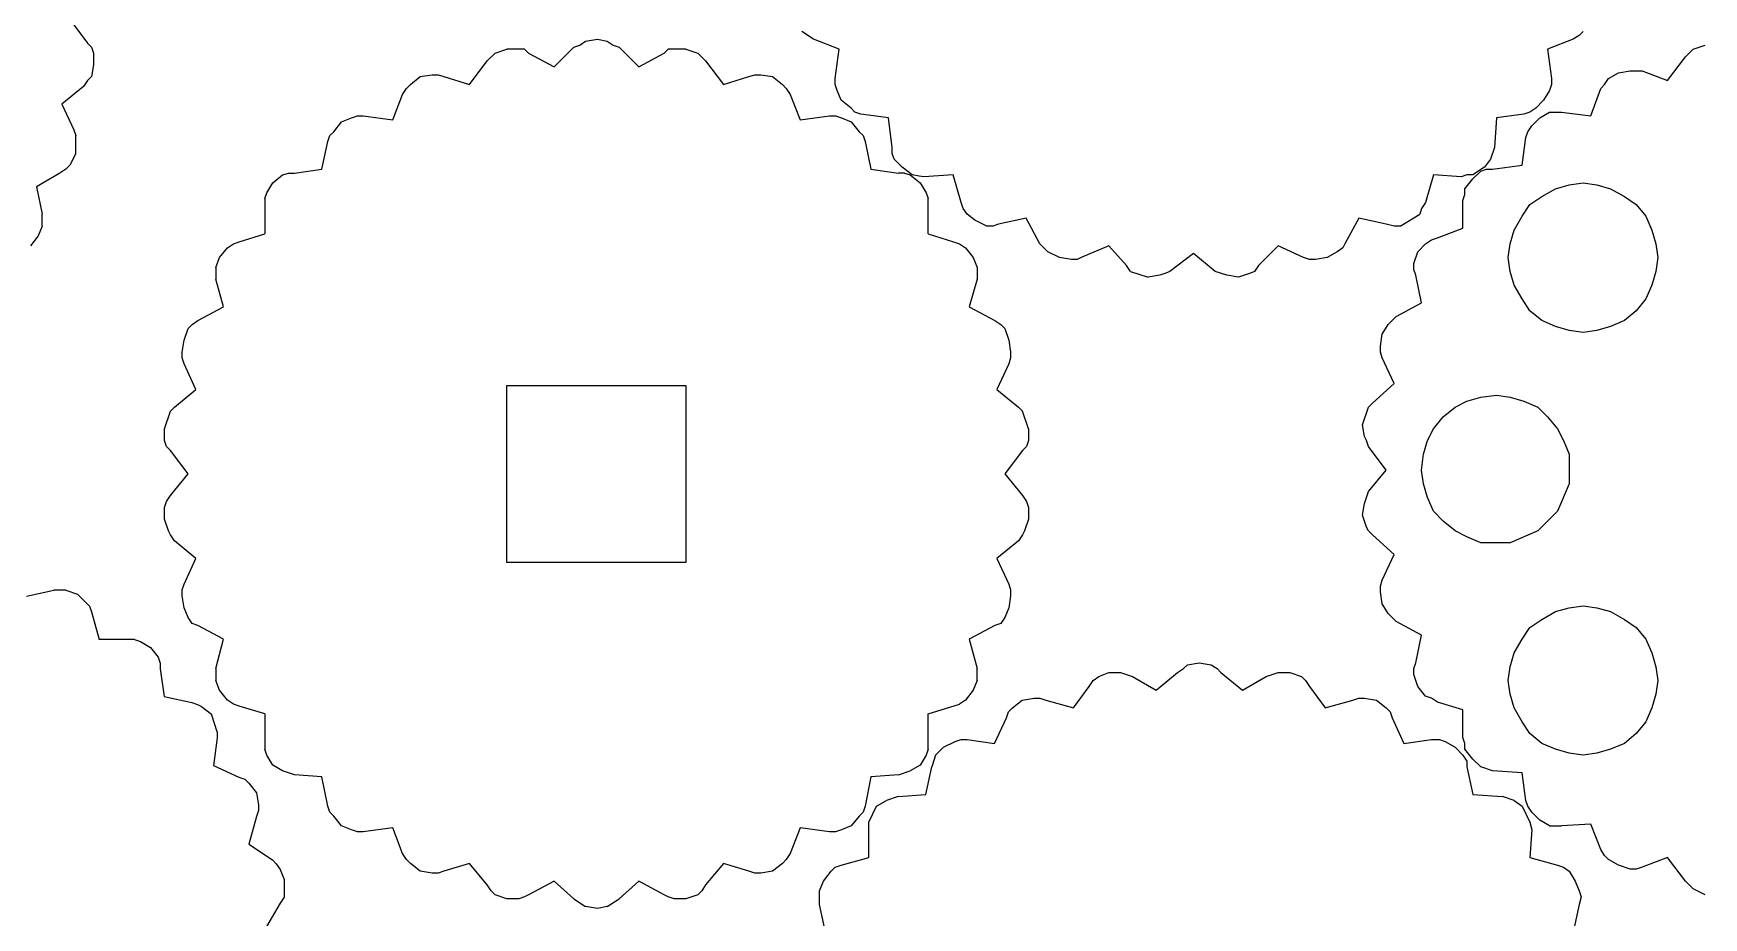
# Model space of a CAD drawing. Extents: x -1891 to 1891, y -1891 to 1891.
# Drawn here: x -1022 to -303, y -904 to -524 of the extents above; entities that cross this region are included whole.
import ezdxf

# ---------------------------------------------------------------- set-up
doc = ezdxf.new("R2010")
doc.units = 0
doc.header["$MEASUREMENT"] = 0
doc.layers.get('0').update_dxf_attribs({"linetype": 'CONTINUOUS'})

msp = doc.modelspace()

# ---------------------------------------------------------------- linework, layer by layer
for p, q in [((-1006.256556, -517.730232), (-998.636556, -527.890236)), ((-686.216556, -526.196904), (-691.296564, -522.81024)), ((-356.863224, -524.503572), (-359.403228, -526.196904)), ((-355.169892, -522.81024), (-356.863224, -524.503572)), ((-998.636556, -527.890236), (-996.943224, -529.583568)), ((-996.943224, -529.583568), (-996.096564, -532.123572)), ((-823.268232, -532.123572), (-818.188224, -530.43024)), ((-810.568224, -530.43024), (-818.188224, -530.43024)), ((-810.568224, -530.43024), (-808.874892, -532.123572)), ((-797.868228, -538.05024), (-789.401556, -529.583568)), ((-789.401556, -529.583568), (-786.861564, -528.736908)), ((-786.861564, -528.736908), (-784.32156, -527.043576)), ((-784.32156, -527.043576), (-779.241564, -526.196904)), ((-779.241564, -526.196904), (-775.008228, -527.043576)), ((-775.008228, -527.043576), (-772.468224, -528.736908)), ((-772.468224, -528.736908), (-769.928232, -529.583568)), ((-769.928232, -529.583568), (-761.46156, -538.05024)), ((-750.454896, -532.123572), (-748.761564, -530.43024)), ((-741.141564, -530.43024), (-748.761564, -530.43024)), ((-741.141564, -530.43024), (-736.061556, -532.123572)), ((-675.209892, -530.43024), (-686.216556, -526.196904)), ((-676.903224, -543.130236), (-675.209892, -530.43024)), ((-359.403228, -526.196904), (-370.409892, -530.43024)), ((-370.409892, -530.43024), (-368.71656, -543.130236)), ((-311.143224, -533.816904), (-307.75656, -530.43024)), ((-307.75656, -530.43024), (-302.676564, -528.736908)), ((-996.096564, -537.203568), (-996.943224, -542.283576)), ((-996.096564, -532.123572), (-996.096564, -537.203568)), ((-834.274896, -545.67024), (-826.654896, -535.510236)), ((-823.268232, -532.123572), (-826.654896, -535.510236)), ((-808.874892, -532.123572), (-797.868228, -538.05024)), ((-761.46156, -538.05024), (-750.454896, -532.123572)), ((-736.061556, -532.123572), (-732.674892, -535.510236)), ((-732.674892, -535.510236), (-725.054892, -545.67024)), ((-318.763224, -543.976908), (-311.143224, -533.816904)), ((-998.636556, -543.976908), (-1000.329888, -546.5169)), ((-996.943224, -542.283576), (-998.636556, -543.976908)), ((-861.368232, -547.363572), (-859.674888, -545.67024)), ((-859.674888, -545.67024), (-855.441564, -542.283576)), ((-855.441564, -542.283576), (-850.361556, -541.436904)), ((-850.361556, -541.436904), (-847.821564, -541.436904)), ((-847.821564, -541.436904), (-845.28156, -542.283576)), ((-845.28156, -542.283576), (-834.274896, -545.67024)), ((-725.054892, -545.67024), (-714.048228, -542.283576)), ((-714.048228, -542.283576), (-711.508224, -541.436904)), ((-711.508224, -541.436904), (-708.968232, -541.436904)), ((-708.968232, -541.436904), (-703.888224, -542.283576)), ((-703.888224, -542.283576), (-699.654888, -545.67024)), ((-699.654888, -545.67024), (-697.961556, -547.363572)), ((-676.903224, -545.67024), (-676.903224, -543.130236)), ((-676.056564, -548.210232), (-676.903224, -545.67024)), ((-368.71656, -545.67024), (-369.563232, -548.210232)), ((-368.71656, -543.130236), (-368.71656, -545.67024)), ((-347.549892, -547.363572), (-345.85656, -545.67024)), ((-345.85656, -545.67024), (-344.163228, -543.130236)), ((-344.163228, -543.130236), (-339.929892, -540.590232)), ((-339.929892, -540.590232), (-334.849896, -539.743572)), ((-334.849896, -539.743572), (-329.769888, -539.743572)), ((-329.769888, -539.743572), (-318.763224, -543.976908)), ((-1000.329888, -546.5169), (-1009.643232, -554.1369)), ((-867.294888, -560.91024), (-863.061564, -549.903576)), ((-863.061564, -549.903576), (-861.368232, -547.363572)), ((-697.961556, -547.363572), (-696.268224, -549.903576)), ((-696.268224, -549.903576), (-692.034888, -560.91024)), ((-674.363232, -552.443568), (-676.056564, -548.210232)), ((-670.129896, -555.830232), (-674.363232, -552.443568)), ((-372.103224, -552.443568), (-375.489888, -555.830232)), ((-369.563232, -548.210232), (-372.103224, -552.443568)), ((-351.783228, -559.216908), (-347.549892, -547.363572)), ((-1009.643232, -554.1369), (-1004.563224, -565.143576)), ((-889.308228, -561.7569), (-885.074892, -560.063568)), ((-885.074892, -560.063568), (-882.534888, -559.216908)), ((-882.534888, -559.216908), (-879.994896, -559.216908)), ((-879.994896, -559.216908), (-867.294888, -560.91024)), ((-692.034888, -560.91024), (-679.334892, -559.216908)), ((-679.334892, -559.216908), (-676.794888, -559.216908)), ((-676.794888, -559.216908), (-674.254896, -560.063568)), ((-674.254896, -560.063568), (-670.02156, -561.7569)), ((-668.436564, -557.523576), (-670.129896, -555.830232)), ((-665.89656, -558.370236), (-668.436564, -557.523576)), ((-654.043224, -560.063568), (-665.89656, -558.370236)), ((-652.349892, -572.763576), (-654.043224, -560.063568)), ((-392.423232, -560.063568), (-393.269892, -572.763576)), ((-380.569896, -558.370236), (-392.423232, -560.063568)), ((-378.029892, -557.523576), (-380.569896, -558.370236)), ((-375.489888, -555.830232), (-378.029892, -557.523576)), ((-377.183232, -563.450232), (-373.796556, -560.063568)), ((-373.796556, -560.063568), (-369.563232, -557.523576)), ((-369.563232, -557.523576), (-364.483224, -557.523576)), ((-364.483224, -557.523576), (-351.783228, -559.216908)), ((-1004.563224, -565.143576), (-1003.716564, -567.683568)), ((-1003.716564, -575.303568), (-1003.716564, -567.683568)), ((-895.234896, -570.223572), (-894.388224, -567.683568)), ((-894.388224, -567.683568), (-892.694892, -565.990236)), ((-892.694892, -565.990236), (-889.308228, -561.7569)), ((-670.02156, -561.7569), (-666.634896, -565.990236)), ((-666.634896, -565.990236), (-664.941564, -567.683568)), ((-664.941564, -567.683568), (-664.094892, -570.223572)), ((-379.723224, -568.53024), (-378.876564, -565.990236)), ((-378.876564, -565.990236), (-377.183232, -563.450232)), ((-897.774888, -582.076908), (-895.234896, -570.223572)), ((-664.094892, -570.223572), (-661.554888, -582.076908)), ((-652.349892, -575.303568), (-652.349892, -572.763576)), ((-393.269892, -572.763576), (-394.963224, -577.843572)), ((-381.416556, -580.383576), (-379.723224, -568.53024)), ((-1007.949888, -582.076908), (-1010.489892, -583.77024)), ((-1006.256556, -580.383576), (-1007.949888, -582.076908)), ((-1003.716564, -575.303568), (-1006.256556, -580.383576)), ((-909.628224, -583.77024), (-897.774888, -582.076908)), ((-661.554888, -582.076908), (-649.701564, -583.77024)), ((-651.503232, -577.843572), (-652.349892, -575.303568)), ((-648.116556, -581.230236), (-651.503232, -577.843572)), ((-643.883232, -584.6169), (-648.116556, -581.230236)), ((-397.503228, -581.230236), (-402.583224, -584.6169)), ((-399.19656, -582.923568), (-396.656556, -582.076908)), ((-394.963224, -577.843572), (-397.503228, -581.230236)), ((-396.656556, -582.076908), (-394.116564, -582.076908)), ((-394.116564, -582.076908), (-381.416556, -580.383576)), ((-1010.489892, -583.77024), (-1020.649896, -589.696908)), ((-921.48156, -592.2369), (-918.941556, -588.003576)), ((-918.941556, -588.003576), (-914.708232, -584.6169)), ((-914.708232, -584.6169), (-912.168228, -583.77024)), ((-912.168228, -583.77024), (-909.628224, -583.77024)), ((-647.16156, -583.77024), (-649.701564, -583.77024)), ((-647.16156, -583.77024), (-644.621556, -584.6169)), ((-644.621556, -584.6169), (-640.388232, -588.003576)), ((-640.749378, -585.171425), (-643.883232, -584.6169)), ((-638.803224, -585.463572), (-640.749378, -585.171425)), ((-640.388232, -588.003576), (-637.848228, -592.2369)), ((-626.103228, -584.6169), (-638.803224, -585.463572)), ((-622.716564, -596.470236), (-626.103228, -584.6169)), ((-419.516556, -584.6169), (-422.903232, -596.470236)), ((-407.663232, -585.463572), (-419.516556, -584.6169)), ((-405.123228, -584.6169), (-407.663232, -585.463572)), ((-405.969888, -590.543568), (-402.583224, -586.310232)), ((-402.583224, -584.6169), (-405.123228, -584.6169)), ((-402.583224, -586.310232), (-399.19656, -582.923568)), ((-367.023228, -590.543568), (-361.09656, -588.850236)), ((-361.09656, -588.850236), (-355.169892, -588.003576)), ((-355.169892, -588.003576), (-349.243224, -588.850236)), ((-349.243224, -588.850236), (-343.316556, -590.543568)), ((-1020.649896, -589.696908), (-1018.109892, -601.550232)), ((-922.328232, -594.776904), (-921.48156, -592.2369)), ((-922.328232, -594.776904), (-922.328232, -610.016904)), ((-637.848228, -592.2369), (-637.001556, -594.776904)), ((-637.001556, -610.016904), (-637.001556, -594.776904)), ((-406.81656, -595.623576), (-405.969888, -593.083572)), ((-406.81656, -607.4769), (-406.81656, -595.623576)), ((-405.969888, -593.083572), (-405.969888, -590.543568)), ((-378.029892, -597.316908), (-372.949896, -593.930232)), ((-372.949896, -593.930232), (-367.023228, -590.543568)), ((-343.316556, -590.543568), (-337.389888, -593.930232)), ((-337.389888, -593.930232), (-332.309892, -597.316908)), ((-1018.109892, -606.63024), (-1018.109892, -601.550232)), ((-621.869892, -599.01024), (-622.716564, -596.470236)), ((-620.17656, -601.550232), (-621.869892, -599.01024)), ((-616.789896, -604.090236), (-620.17656, -601.550232)), ((-594.776556, -603.243576), (-606.629892, -605.783568)), ((-588.849888, -614.25024), (-594.776556, -603.243576)), ((-451.689888, -603.243576), (-457.616556, -614.25024)), ((-439.836564, -605.783568), (-451.689888, -603.243576)), ((-433.909896, -606.63024), (-425.443224, -601.550232)), ((-424.596564, -599.01024), (-425.443224, -601.550232)), ((-422.903232, -596.470236), (-424.596564, -599.01024)), ((-384.803232, -608.323572), (-381.416556, -602.396904)), ((-381.416556, -602.396904), (-378.029892, -597.316908)), ((-332.309892, -597.316908), (-328.076556, -602.396904)), ((-328.076556, -602.396904), (-325.536564, -608.323572)), ((-1018.109892, -606.63024), (-1019.803224, -610.863576)), ((-933.334896, -613.403568), (-922.328232, -610.016904)), ((-637.001556, -610.016904), (-625.994892, -613.403568)), ((-611.709888, -606.63024), (-616.789896, -604.090236)), ((-609.169896, -606.63024), (-611.709888, -606.63024)), ((-606.629892, -605.783568), (-609.169896, -606.63024)), ((-436.449888, -606.63024), (-439.836564, -605.783568)), ((-433.909896, -606.63024), (-436.449888, -606.63024)), ((-417.823224, -611.710236), (-406.81656, -607.4769)), ((-386.496564, -614.25024), (-384.803232, -608.323572)), ((-325.536564, -608.323572), (-323.843232, -614.25024)), ((-1019.803224, -610.863576), (-1023.189888, -615.0969)), ((-941.801556, -620.176908), (-938.414892, -615.943572)), ((-938.414892, -615.943572), (-935.874888, -614.25024)), ((-935.874888, -614.25024), (-933.334896, -613.403568)), ((-625.994892, -613.403568), (-623.454888, -614.25024)), ((-623.454888, -614.25024), (-620.914896, -615.943572)), ((-620.914896, -615.943572), (-617.528232, -620.176908)), ((-585.463224, -617.636904), (-588.849888, -614.25024)), ((-580.383228, -620.176908), (-585.463224, -617.636904)), ((-559.21656, -615.0969), (-571.069896, -620.176908)), ((-551.59656, -623.563572), (-559.21656, -615.0969)), ((-486.403224, -615.0969), (-494.869896, -623.563572)), ((-475.39656, -620.176908), (-486.403224, -615.0969)), ((-461.003232, -617.636904), (-465.236556, -620.176908)), ((-458.463228, -615.943572), (-461.003232, -617.636904)), ((-457.616556, -614.25024), (-458.463228, -615.943572)), ((-427.983228, -622.7169), (-426.289896, -617.636904)), ((-426.289896, -617.636904), (-422.903232, -614.25024)), ((-422.903232, -614.25024), (-420.363228, -612.556908)), ((-420.363228, -612.556908), (-417.823224, -611.710236)), ((-387.343224, -620.176908), (-386.496564, -614.25024)), ((-323.843232, -614.25024), (-322.99656, -620.176908)), ((-943.494888, -624.410232), (-941.801556, -620.176908)), ((-943.494888, -624.410232), (-943.494888, -629.49024)), ((-617.528232, -620.176908), (-615.834888, -624.410232)), ((-615.834888, -624.410232), (-615.834888, -629.49024)), ((-575.303232, -621.023568), (-580.383228, -620.176908)), ((-572.763228, -621.023568), (-575.303232, -621.023568)), ((-571.069896, -620.176908), (-572.763228, -621.023568)), ((-549.903228, -626.103576), (-551.59656, -623.563572)), ((-522.809892, -618.483576), (-532.969896, -626.103576)), ((-513.49656, -626.103576), (-522.809892, -618.483576)), ((-494.869896, -623.563572), (-496.563228, -626.103576)), ((-472.856556, -621.023568), (-475.39656, -620.176908)), ((-470.316564, -621.023568), (-472.856556, -621.023568)), ((-465.236556, -620.176908), (-470.316564, -621.023568)), ((-427.983228, -625.256904), (-427.983228, -622.7169)), ((-386.496564, -626.103576), (-387.343224, -620.176908)), ((-322.99656, -620.176908), (-323.843232, -626.103576)), ((-940.108224, -641.343576), (-943.494888, -629.49024)), ((-615.834888, -629.49024), (-619.221564, -641.343576)), ((-549.903228, -626.103576), (-542.283228, -628.643568)), ((-537.203232, -627.796908), (-542.283228, -628.643568)), ((-534.663228, -626.950236), (-537.203232, -627.796908)), ((-532.969896, -626.103576), (-534.663228, -626.950236)), ((-508.416564, -627.796908), (-513.49656, -626.103576)), ((-503.336556, -628.643568), (-508.416564, -627.796908)), ((-498.25656, -626.950236), (-503.336556, -628.643568)), ((-496.563228, -626.103576), (-498.25656, -626.950236)), ((-427.136556, -627.796908), (-427.983228, -625.256904)), ((-424.596564, -639.650232), (-427.136556, -627.796908)), ((-384.803232, -632.030232), (-386.496564, -626.103576)), ((-381.416556, -637.9569), (-384.803232, -632.030232)), ((-325.536564, -632.030232), (-328.076556, -637.9569)), ((-323.843232, -626.103576), (-325.536564, -632.030232)), ((-378.029892, -643.036908), (-381.416556, -637.9569)), ((-328.076556, -637.9569), (-332.309892, -643.036908)), ((-951.114888, -647.270232), (-940.108224, -641.343576)), ((-619.221564, -641.343576), (-608.214888, -647.270232)), ((-435.603228, -645.5769), (-438.989892, -648.963576)), ((-435.603228, -645.5769), (-424.596564, -639.650232)), ((-372.949896, -647.270232), (-378.029892, -643.036908)), ((-332.309892, -643.036908), (-337.389888, -647.270232)), ((-957.041556, -655.736904), (-955.348224, -650.656908)), ((-955.348224, -650.656908), (-953.654892, -648.963576)), ((-953.654892, -648.963576), (-951.114888, -647.270232)), ((-608.214888, -647.270232), (-605.674896, -648.963576)), ((-605.674896, -648.963576), (-603.981564, -650.656908)), ((-603.981564, -650.656908), (-602.288232, -655.736904)), ((-442.376556, -658.276908), (-441.529896, -653.1969)), ((-441.529896, -653.1969), (-438.989892, -648.963576)), ((-367.023228, -649.810236), (-372.949896, -647.270232)), ((-361.09656, -651.503568), (-367.023228, -649.810236)), ((-355.169892, -652.35024), (-361.09656, -651.503568)), ((-349.243224, -651.503568), (-355.169892, -652.35024)), ((-343.316556, -649.810236), (-349.243224, -651.503568)), ((-337.389888, -647.270232), (-343.316556, -649.810236)), ((-957.888228, -660.8169), (-957.041556, -655.736904)), ((-957.888228, -663.356904), (-957.888228, -660.8169)), ((-602.288232, -655.736904), (-601.44156, -660.8169)), ((-601.44156, -660.8169), (-601.44156, -663.356904)), ((-442.376556, -660.8169), (-442.376556, -658.276908)), ((-441.529896, -663.356904), (-442.376556, -660.8169)), ((-957.041556, -665.896908), (-957.888228, -663.356904)), ((-951.96156, -676.903572), (-957.041556, -665.896908)), ((-602.288232, -665.896908), (-607.368228, -676.903572)), ((-601.44156, -663.356904), (-602.288232, -665.896908)), ((-436.449888, -674.363568), (-441.529896, -663.356904)), ((-818.188224, -751.41024), (-818.188224, -675.21024)), ((-818.188224, -675.21024), (-741.141564, -675.21024)), ((-741.141564, -675.21024), (-741.141564, -751.41024)), ((-445.763232, -682.83024), (-436.449888, -674.363568)), ((-961.274892, -684.523572), (-951.96156, -676.903572)), ((-607.368228, -676.903572), (-598.054896, -684.523572)), ((-410.203224, -684.523572), (-405.123228, -681.983568)), ((-405.123228, -681.983568), (-399.19656, -680.290236)), ((-399.19656, -680.290236), (-392.423232, -679.443576)), ((-392.423232, -679.443576), (-386.496564, -680.290236)), ((-386.496564, -680.290236), (-380.569896, -681.983568)), ((-380.569896, -681.983568), (-374.643228, -684.523572)), ((-965.508228, -693.836904), (-962.968224, -686.216904)), ((-962.968224, -686.216904), (-961.274892, -684.523572)), ((-598.054896, -684.523572), (-596.361564, -686.216904)), ((-593.82156, -693.836904), (-596.361564, -686.216904)), ((-449.996556, -692.143572), (-447.456564, -684.523572)), ((-447.456564, -684.523572), (-445.763232, -682.83024)), ((-419.516556, -693.836904), (-415.283232, -688.756908)), ((-415.283232, -688.756908), (-410.203224, -684.523572)), ((-374.643228, -684.523572), (-370.409892, -688.756908)), ((-370.409892, -688.756908), (-366.176556, -693.836904)), ((-965.508228, -698.9169), (-965.508228, -693.836904)), ((-593.82156, -693.836904), (-593.82156, -698.9169)), ((-449.149896, -697.223568), (-449.996556, -692.143572)), ((-422.05656, -698.9169), (-419.516556, -693.836904)), ((-366.176556, -693.836904), (-363.636564, -698.9169)), ((-964.661556, -701.456904), (-965.508228, -698.9169)), ((-962.968224, -703.150236), (-964.661556, -701.456904)), ((-955.348224, -713.31024), (-962.968224, -703.150236)), ((-596.361564, -703.150236), (-603.981564, -713.31024)), ((-594.668232, -701.456904), (-596.361564, -703.150236)), ((-593.82156, -698.9169), (-594.668232, -701.456904)), ((-448.303224, -698.9169), (-449.149896, -697.223568)), ((-447.456564, -701.456904), (-448.303224, -698.9169)), ((-439.836564, -711.616908), (-447.456564, -701.456904)), ((-423.749892, -704.843568), (-422.05656, -698.9169)), ((-363.636564, -698.9169), (-361.09656, -704.843568)), ((-424.596564, -711.616908), (-423.749892, -704.843568)), ((-361.09656, -704.843568), (-361.09656, -717.543576)), ((-962.968224, -722.623572), (-955.348224, -713.31024)), ((-603.981564, -713.31024), (-596.361564, -722.623572)), ((-447.456564, -720.93024), (-439.836564, -711.616908)), ((-423.749892, -717.543576), (-424.596564, -711.616908)), ((-422.05656, -723.470232), (-423.749892, -717.543576)), ((-361.09656, -717.543576), (-366.176556, -729.3969)), ((-965.508228, -727.703568), (-964.661556, -725.163576)), ((-964.661556, -725.163576), (-962.968224, -722.623572)), ((-596.361564, -722.623572), (-594.668232, -725.163576)), ((-594.668232, -725.163576), (-593.82156, -727.703568)), ((-449.149896, -726.010236), (-447.456564, -720.93024)), ((-419.516556, -729.3969), (-422.05656, -723.470232)), ((-965.508228, -732.783576), (-965.508228, -727.703568)), ((-963.814896, -737.863572), (-965.508228, -732.783576)), ((-593.82156, -732.783576), (-595.514892, -737.863572)), ((-593.82156, -727.703568), (-593.82156, -732.783576)), ((-449.996556, -731.090232), (-449.149896, -726.010236)), ((-448.303224, -736.17024), (-449.996556, -731.090232)), ((-415.283232, -733.630236), (-419.516556, -729.3969)), ((-366.176556, -729.3969), (-374.643228, -737.863572)), ((-962.968224, -739.556904), (-963.814896, -737.863572)), ((-961.274892, -742.096908), (-962.968224, -739.556904)), ((-596.361564, -739.556904), (-598.054896, -742.096908)), ((-595.514892, -737.863572), (-596.361564, -739.556904)), ((-447.456564, -737.863572), (-448.303224, -736.17024)), ((-445.763232, -739.556904), (-447.456564, -737.863572)), ((-436.449888, -748.023576), (-445.763232, -739.556904)), ((-410.203224, -737.863572), (-415.283232, -733.630236)), ((-405.123228, -740.403576), (-410.203224, -737.863572)), ((-374.643228, -737.863572), (-386.496564, -742.943568)), ((-951.96156, -749.716908), (-961.274892, -742.096908)), ((-598.054896, -742.096908), (-607.368228, -749.716908)), ((-399.19656, -742.943568), (-405.123228, -740.403576)), ((-386.496564, -742.943568), (-399.19656, -742.943568)), ((-957.041556, -760.723572), (-951.96156, -749.716908)), ((-741.141564, -751.41024), (-818.188224, -751.41024)), ((-607.368228, -749.716908), (-602.288232, -760.723572)), ((-441.529896, -759.03024), (-436.449888, -748.023576)), ((-957.888228, -763.263576), (-957.041556, -760.723572)), ((-602.288232, -760.723572), (-601.44156, -763.263576)), ((-442.376556, -761.570232), (-441.529896, -759.03024)), ((-442.376556, -764.110236), (-442.376556, -761.570232)), ((-1024.929888, -765.947736), (-1013.076564, -763.407732)), ((-1007.996556, -763.407732), (-1013.076564, -763.407732)), ((-1007.996556, -763.407732), (-1002.91656, -765.101076)), ((-997.836564, -770.181072), (-1002.91656, -765.101076)), ((-957.888228, -765.803568), (-957.888228, -763.263576)), ((-957.041556, -770.883576), (-957.888228, -765.803568)), ((-601.44156, -765.803568), (-602.288232, -770.883576)), ((-601.44156, -763.263576), (-601.44156, -765.803568)), ((-441.529896, -769.190232), (-442.376556, -764.110236)), ((-997.836564, -770.181072), (-996.989892, -772.721076)), ((-996.989892, -772.721076), (-993.603228, -784.5744)), ((-955.348224, -775.1169), (-957.041556, -770.883576)), ((-953.654892, -777.656904), (-955.348224, -775.1169)), ((-603.981564, -775.1169), (-605.674896, -777.656904)), ((-602.288232, -770.883576), (-603.981564, -775.1169)), ((-438.989892, -773.423568), (-441.529896, -769.190232)), ((-435.603228, -776.810232), (-438.989892, -773.423568)), ((-378.029892, -779.350236), (-372.949896, -775.963572)), ((-372.949896, -775.963572), (-367.023228, -772.576908)), ((-367.023228, -772.576908), (-361.09656, -770.883576)), ((-361.09656, -770.883576), (-355.169892, -770.036904)), ((-355.169892, -770.036904), (-349.243224, -770.883576)), ((-349.243224, -770.883576), (-343.316556, -772.576908)), ((-343.316556, -772.576908), (-337.389888, -775.963572)), ((-337.389888, -775.963572), (-332.309892, -779.350236)), ((-951.114888, -778.503576), (-953.654892, -777.656904)), ((-940.108224, -784.430232), (-951.114888, -778.503576)), ((-608.214888, -778.503576), (-619.221564, -784.430232)), ((-605.674896, -777.656904), (-608.214888, -778.503576)), ((-424.596564, -782.7369), (-435.603228, -776.810232)), ((-427.136556, -794.590236), (-424.596564, -782.7369)), ((-381.416556, -784.430232), (-378.029892, -779.350236)), ((-332.309892, -779.350236), (-328.076556, -784.430232)), ((-978.363228, -784.5744), (-993.603228, -784.5744)), ((-978.363228, -784.5744), (-975.823224, -785.421072)), ((-975.823224, -785.421072), (-971.589888, -787.961076)), ((-971.589888, -787.961076), (-968.203224, -792.1944)), ((-943.494888, -797.13024), (-940.108224, -784.430232)), ((-619.221564, -784.430232), (-615.834888, -797.13024)), ((-386.496564, -796.283568), (-384.803232, -790.3569)), ((-384.803232, -790.3569), (-381.416556, -784.430232)), ((-328.076556, -784.430232), (-325.536564, -790.3569)), ((-325.536564, -790.3569), (-323.843232, -796.283568)), ((-968.203224, -792.1944), (-967.356564, -794.734404)), ((-967.356564, -794.734404), (-967.356564, -797.274408)), ((-967.356564, -797.274408), (-965.663232, -809.127732)), ((-943.494888, -797.13024), (-943.494888, -802.210236)), ((-615.834888, -802.210236), (-615.834888, -797.13024)), ((-529.583232, -798.823572), (-527.043228, -797.13024)), ((-527.043228, -797.13024), (-525.349896, -795.436908)), ((-525.349896, -795.436908), (-520.269888, -794.590236)), ((-520.269888, -794.590236), (-515.189892, -795.436908)), ((-515.189892, -795.436908), (-512.649888, -797.13024)), ((-512.649888, -797.13024), (-510.956556, -798.823572)), ((-427.983228, -797.13024), (-427.136556, -794.590236)), ((-427.983228, -799.670232), (-427.983228, -797.13024)), ((-387.343224, -802.210236), (-386.496564, -796.283568)), ((-323.843232, -796.283568), (-322.99656, -802.210236)), ((-941.801556, -806.443572), (-943.494888, -802.210236)), ((-615.834888, -802.210236), (-617.528232, -806.443572)), ((-574.45656, -814.063572), (-567.683232, -804.75024)), ((-567.683232, -804.75024), (-565.989888, -802.210236)), ((-565.989888, -802.210236), (-563.449896, -800.516904)), ((-563.449896, -800.516904), (-559.21656, -798.823572)), ((-559.21656, -798.823572), (-554.136564, -798.823572)), ((-554.136564, -798.823572), (-549.056556, -800.516904)), ((-549.056556, -800.516904), (-538.896564, -806.443572)), ((-538.896564, -806.443572), (-529.583232, -798.823572)), ((-510.956556, -798.823572), (-501.643224, -806.443572)), ((-501.643224, -806.443572), (-491.483232, -800.516904)), ((-491.483232, -800.516904), (-486.403224, -798.823572)), ((-486.403224, -798.823572), (-481.323228, -798.823572)), ((-481.323228, -798.823572), (-476.243232, -800.516904)), ((-476.243232, -800.516904), (-474.549888, -802.210236)), ((-474.549888, -802.210236), (-472.856556, -804.75024)), ((-472.856556, -804.75024), (-466.083228, -814.063572)), ((-426.289896, -804.75024), (-427.983228, -799.670232)), ((-422.903232, -808.983576), (-426.289896, -804.75024)), ((-386.496564, -808.136904), (-387.343224, -802.210236)), ((-322.99656, -802.210236), (-323.843232, -808.136904)), ((-965.663232, -809.127732), (-953.809896, -811.667736)), ((-953.809896, -811.667736), (-951.269892, -812.514408)), ((-938.414892, -810.676908), (-941.801556, -806.443572)), ((-935.874888, -812.37024), (-938.414892, -810.676908)), ((-620.914896, -810.676908), (-623.454888, -812.37024)), ((-617.528232, -806.443572), (-620.914896, -810.676908)), ((-600.703224, -814.063572), (-596.469888, -810.676908)), ((-596.469888, -810.676908), (-591.389892, -809.830236)), ((-591.389892, -809.830236), (-588.849888, -809.830236)), ((-588.849888, -809.830236), (-586.309896, -810.676908)), ((-586.309896, -810.676908), (-574.45656, -814.063572)), ((-466.083228, -814.063572), (-454.229892, -810.676908)), ((-454.229892, -810.676908), (-451.689888, -809.830236)), ((-451.689888, -809.830236), (-449.149896, -809.830236)), ((-449.149896, -809.830236), (-444.069888, -810.676908)), ((-444.069888, -810.676908), (-439.836564, -814.063572)), ((-420.363228, -809.830236), (-422.903232, -808.983576)), ((-417.823224, -811.523568), (-420.363228, -809.830236)), ((-406.81656, -814.910232), (-417.823224, -811.523568)), ((-384.803232, -814.063572), (-386.496564, -808.136904)), ((-323.843232, -808.136904), (-325.536564, -814.063572)), ((-951.269892, -812.514408), (-949.57656, -813.361068)), ((-949.57656, -813.361068), (-945.343224, -816.747732)), ((-942.803232, -824.367732), (-945.343224, -816.747732)), ((-933.334896, -813.2169), (-935.874888, -812.37024)), ((-922.328232, -816.603576), (-933.334896, -813.2169)), ((-922.328232, -816.603576), (-922.328232, -831.843576)), ((-637.001556, -816.603576), (-623.454888, -812.37024)), ((-637.001556, -831.843576), (-637.001556, -816.603576)), ((-608.323224, -829.303572), (-603.243228, -818.296908)), ((-603.243228, -818.296908), (-602.396556, -815.756904)), ((-602.396556, -815.756904), (-600.703224, -814.063572)), ((-439.836564, -814.063572), (-438.143232, -815.756904)), ((-438.143232, -815.756904), (-437.29656, -818.296908)), ((-437.29656, -818.296908), (-432.216564, -829.303572)), ((-406.81656, -826.763568), (-406.81656, -814.910232)), ((-381.416556, -819.99024), (-384.803232, -814.063572)), ((-325.536564, -814.063572), (-328.076556, -819.99024)), ((-942.803232, -824.367732), (-942.803232, -826.907736)), ((-378.029892, -825.070236), (-381.416556, -819.99024)), ((-372.949896, -829.303572), (-378.029892, -825.070236)), ((-332.309892, -825.070236), (-337.389888, -829.303572)), ((-328.076556, -819.99024), (-332.309892, -825.070236)), ((-942.803232, -826.907736), (-944.496564, -838.761072)), ((-921.48156, -834.383568), (-922.328232, -831.843576)), ((-637.001556, -831.843576), (-637.848228, -834.383568)), ((-633.723228, -834.383568), (-630.336564, -830.996904)), ((-630.336564, -830.996904), (-625.256556, -828.4569)), ((-625.256556, -828.4569), (-622.716564, -827.61024)), ((-622.716564, -827.61024), (-620.17656, -827.61024)), ((-620.17656, -827.61024), (-608.323224, -829.303572)), ((-432.216564, -829.303572), (-420.363228, -827.61024)), ((-420.363228, -827.61024), (-416.976564, -827.61024)), ((-416.976564, -827.61024), (-414.43656, -828.4569)), ((-414.43656, -828.4569), (-410.203224, -830.996904)), ((-410.203224, -830.996904), (-406.81656, -834.383568)), ((-405.969888, -829.303572), (-406.81656, -826.763568)), ((-405.969888, -831.843576), (-405.969888, -829.303572)), ((-402.583224, -836.0769), (-405.969888, -831.843576)), ((-367.023228, -831.843576), (-372.949896, -829.303572)), ((-361.09656, -833.536908), (-367.023228, -831.843576)), ((-355.169892, -834.383568), (-361.09656, -833.536908)), ((-349.243224, -833.536908), (-355.169892, -834.383568)), ((-343.316556, -831.843576), (-349.243224, -833.536908)), ((-337.389888, -829.303572), (-343.316556, -831.843576)), ((-944.496564, -838.761072), (-933.489888, -843.841068)), ((-918.941556, -838.616904), (-921.48156, -834.383568)), ((-914.708232, -841.156908), (-918.941556, -838.616904)), ((-640.388232, -838.616904), (-644.621556, -841.156908)), ((-637.848228, -834.383568), (-640.388232, -838.616904)), ((-637.956564, -851.3169), (-635.41656, -839.463576)), ((-633.723228, -834.383568), (-635.41656, -839.463576)), ((-406.81656, -834.383568), (-405.123228, -836.923572)), ((-405.123228, -836.923572), (-405.123228, -839.463576)), ((-405.123228, -839.463576), (-402.583224, -851.3169)), ((-399.19656, -839.463576), (-402.583224, -836.0769)), ((-394.116564, -841.156908), (-399.19656, -839.463576)), ((-933.489888, -843.841068), (-930.949896, -844.68774)), ((-930.949896, -844.68774), (-929.256564, -846.381072)), ((-929.256564, -846.381072), (-925.869888, -850.614408)), ((-909.628224, -842.85024), (-914.708232, -841.156908)), ((-897.774888, -843.6969), (-909.628224, -842.85024)), ((-895.234896, -856.396908), (-897.774888, -843.6969)), ((-661.554888, -843.6969), (-664.094892, -856.396908)), ((-649.701564, -842.85024), (-661.554888, -843.6969)), ((-649.701564, -842.85024), (-644.621556, -841.156908)), ((-381.416556, -842.003568), (-394.116564, -841.156908)), ((-379.723224, -853.856904), (-381.416556, -842.003568)), ((-925.869888, -850.614408), (-925.023228, -855.694404)), ((-659.123232, -856.396908), (-654.889896, -853.856904)), ((-649.809888, -852.163572), (-654.889896, -853.856904)), ((-649.809888, -852.163572), (-637.956564, -851.3169)), ((-402.583224, -851.3169), (-389.883228, -852.163572)), ((-384.803232, -853.856904), (-389.883228, -852.163572)), ((-384.803232, -853.856904), (-381.416556, -856.396908)), ((-378.876564, -856.396908), (-379.723224, -853.856904)), ((-925.869888, -860.7744), (-929.256564, -872.627736)), ((-925.023228, -858.234408), (-925.869888, -860.7744)), ((-925.023228, -855.694404), (-925.023228, -858.234408)), ((-894.388224, -858.9369), (-895.234896, -856.396908)), ((-892.694892, -860.630232), (-894.388224, -858.9369)), ((-889.308228, -864.863568), (-892.694892, -860.630232)), ((-666.634896, -860.630232), (-670.02156, -864.863568)), ((-664.941564, -858.9369), (-666.634896, -860.630232)), ((-664.094892, -856.396908), (-664.941564, -858.9369)), ((-662.509896, -863.170236), (-659.123232, -856.396908)), ((-381.416556, -856.396908), (-378.029892, -863.170236)), ((-377.183232, -858.9369), (-378.876564, -856.396908)), ((-373.796556, -862.323576), (-377.183232, -858.9369)), ((-369.563232, -864.863568), (-373.796556, -862.323576)), ((-885.074892, -866.5569), (-889.308228, -864.863568)), ((-882.534888, -867.403572), (-885.074892, -866.5569)), ((-879.994896, -867.403572), (-882.534888, -867.403572)), ((-867.294888, -865.71024), (-879.994896, -867.403572)), ((-863.061564, -876.716904), (-867.294888, -865.71024)), ((-692.034888, -865.71024), (-696.268224, -876.716904)), ((-679.334892, -867.403572), (-692.034888, -865.71024)), ((-676.794888, -867.403572), (-679.334892, -867.403572)), ((-674.254896, -866.5569), (-676.794888, -867.403572)), ((-670.02156, -864.863568), (-674.254896, -866.5569)), ((-662.509896, -878.410236), (-662.509896, -863.170236)), ((-378.029892, -863.170236), (-377.183232, -866.5569)), ((-377.183232, -866.5569), (-378.029892, -878.410236)), ((-369.563232, -864.863568), (-364.483224, -864.863568)), ((-351.783228, -864.016908), (-364.483224, -864.863568)), ((-347.549892, -875.023572), (-351.783228, -864.016908)), ((-929.256564, -872.627736), (-919.09656, -879.401076)), ((-861.368232, -879.256908), (-863.061564, -876.716904)), ((-696.268224, -876.716904), (-697.961556, -879.256908)), ((-345.85656, -877.563576), (-347.549892, -875.023572)), ((-919.09656, -879.401076), (-917.403228, -881.094408)), ((-917.403228, -881.094408), (-915.709896, -883.6344)), ((-915.709896, -883.6344), (-914.016564, -887.867736)), ((-859.674888, -880.95024), (-861.368232, -879.256908)), ((-855.441564, -884.336904), (-859.674888, -880.95024)), ((-834.274896, -880.95024), (-845.28156, -884.336904)), ((-826.654896, -890.263572), (-834.274896, -880.95024)), ((-725.054892, -880.95024), (-732.674892, -890.263572)), ((-714.048228, -884.336904), (-725.054892, -880.95024)), ((-699.654888, -880.95024), (-703.888224, -884.336904)), ((-697.961556, -879.256908), (-699.654888, -880.95024)), ((-678.596556, -884.336904), (-676.903224, -882.643572)), ((-676.903224, -882.643572), (-674.363232, -881.7969)), ((-674.363232, -881.7969), (-662.509896, -878.410236)), ((-378.029892, -878.410236), (-366.176556, -881.7969)), ((-366.176556, -881.7969), (-363.636564, -882.643572)), ((-363.636564, -882.643572), (-361.09656, -884.336904)), ((-344.163228, -879.256908), (-345.85656, -877.563576)), ((-339.929892, -881.7969), (-344.163228, -879.256908)), ((-334.849896, -883.490232), (-339.929892, -881.7969)), ((-332.309892, -883.490232), (-334.849896, -883.490232)), ((-329.769888, -882.643572), (-332.309892, -883.490232)), ((-318.763224, -878.410236), (-329.769888, -882.643572)), ((-311.143224, -888.57024), (-318.763224, -878.410236)), ((-914.016564, -887.867736), (-914.016564, -895.487736)), ((-850.361556, -885.183576), (-855.441564, -884.336904)), ((-847.821564, -885.183576), (-850.361556, -885.183576)), ((-845.28156, -884.336904), (-847.821564, -885.183576)), ((-824.961564, -892.803576), (-826.654896, -890.263572)), ((-797.868228, -888.57024), (-808.874892, -894.496908)), ((-789.401556, -896.19024), (-797.868228, -888.57024)), ((-761.46156, -888.57024), (-769.928232, -896.19024)), ((-750.454896, -894.496908), (-761.46156, -888.57024)), ((-732.674892, -890.263572), (-734.368224, -892.803576)), ((-711.508224, -885.183576), (-714.048228, -884.336904)), ((-708.968232, -885.183576), (-711.508224, -885.183576)), ((-703.888224, -884.336904), (-708.968232, -885.183576)), ((-683.676564, -892.803576), (-681.983232, -888.57024)), ((-681.983232, -888.57024), (-678.596556, -884.336904)), ((-361.09656, -884.336904), (-358.556556, -888.57024)), ((-358.556556, -888.57024), (-356.863224, -892.803576)), ((-307.75656, -891.956904), (-311.143224, -888.57024)), ((-915.709896, -898.02774), (-921.636564, -908.187732)), ((-914.016564, -895.487736), (-915.709896, -898.02774)), ((-823.268232, -894.496908), (-824.961564, -892.803576)), ((-818.188224, -896.19024), (-823.268232, -894.496908)), ((-813.108228, -896.19024), (-818.188224, -896.19024)), ((-810.568224, -895.343568), (-813.108228, -896.19024)), ((-808.874892, -894.496908), (-810.568224, -895.343568)), ((-789.401556, -896.19024), (-784.32156, -899.576904)), ((-775.008228, -899.576904), (-769.928232, -896.19024)), ((-748.761564, -895.343568), (-750.454896, -894.496908)), ((-746.22156, -896.19024), (-748.761564, -895.343568)), ((-741.141564, -896.19024), (-746.22156, -896.19024)), ((-736.061556, -894.496908), (-741.141564, -896.19024)), ((-734.368224, -892.803576), (-736.061556, -894.496908)), ((-683.676564, -898.730232), (-683.676564, -892.803576)), ((-356.863224, -892.803576), (-356.016564, -895.343568)), ((-356.016564, -895.343568), (-356.863224, -898.730232)), ((-302.676564, -894.496908), (-307.75656, -891.956904)), ((-779.241564, -900.423576), (-784.32156, -899.576904)), ((-775.008228, -899.576904), (-779.241564, -900.423576)), ((-681.13656, -910.583568), (-683.676564, -898.730232)), ((-356.863224, -898.730232), (-359.403228, -910.583568))]:
    msp.add_line(p, q)

doc.saveas('drawing.dxf')
